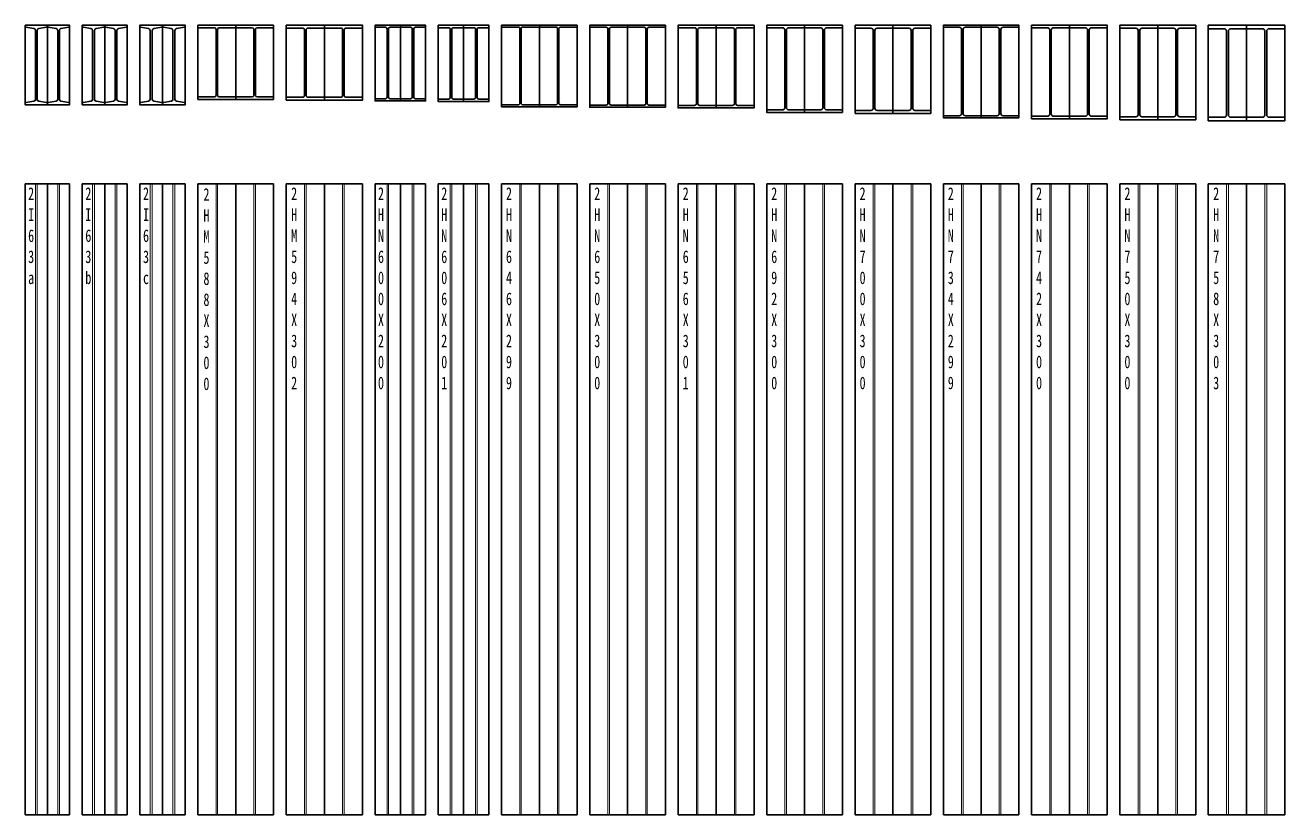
# Model space of a CAD drawing. Header units: millimetres. Extents: x 0 to 76984, y 0 to 13707.
# Drawn here: x 9220 to 19198, y 0 to 6258 of the extents above; entities that cross this region are included whole.
import ezdxf

# ---------------------------------------------------------------- set-up
doc = ezdxf.new("R2010")
doc.units = ezdxf.units.MM
doc.linetypes.add('DASHED', pattern=[0.75, 0.5, -0.25])
doc.layers.get('Defpoints').update_dxf_attribs({"color": 8})
for name, color, linetype, lineweight in [('1粗实线', 1, 'Continuous', 30), ('4虚线', 2, 'DASHED', 18), ('5文本', 4, 'Continuous', 18), ('6标注线', 3, 'Continuous', 13)]:
    doc.layers.add(name, color=color, linetype=linetype, lineweight=lineweight)
doc.styles.get("Standard").update_dxf_attribs({"font": '', "width": 0.7})
doc.styles.get('Standard').set_extended_font_data('SimSun')

# ---------------------------------------------------------------- blocks, each defined once
blk = doc.blocks.new('2HN750X300分配梁block')
at = {"layer": '1粗实线'}
for p, q in [((300, 750), (-300, 750)), ((-300, 0), (-300, 750)), ((-300, 726), (-174.5, 726)), ((-156.5, 42), (-156.5, 708)), ((-143.5, 42), (-143.5, 708)), ((0, 726), (-125.5, 726)), ((0, 0), (0, 750)), ((0, 726), (125.5, 726)), ((143.5, 42), (143.5, 708)), ((156.5, 42), (156.5, 708)), ((300, 726), (174.5, 726)), ((300, 0), (300, 750)), ((-300, 24), (-174.5, 24)), ((300, 0), (-300, 0)), ((0, 24), (-125.5, 24)), ((0, 24), (125.5, 24)), ((300, 24), (174.5, 24))]:
    blk.add_line(p, q, dxfattribs=at)
for centre, start, end in [((-174.5, 708), 0, 90), ((-125.5, 708), 90, 180), ((125.5, 708), 0, 90), ((174.5, 708), 90, 180), ((-174.5, 42), 270, 0), ((-125.5, 42), 180, 270), ((125.5, 42), 270, 0), ((174.5, 42), 180, 270)]:
    blk.add_arc(centre, 18, start, end, dxfattribs=at)
blk = doc.blocks.new('2HM588X300分配梁block')
at = {"layer": '1粗实线'}
for p, q in [((300, 588), (-300, 588)), ((-300, 0), (-300, 588)), ((-300, 568), (-169, 568)), ((-156, 33), (-156, 555)), ((-144, 33), (-144, 555)), ((0, 568), (-131, 568)), ((0, 0), (0, 588)), ((0, 568), (131, 568)), ((144, 33), (144, 555)), ((156, 33), (156, 555)), ((300, 568), (169, 568)), ((300, 0), (300, 588)), ((-300, 20), (-169, 20)), ((300, 0), (-300, 0)), ((0, 20), (-131, 20)), ((0, 20), (131, 20)), ((300, 20), (169, 20))]:
    blk.add_line(p, q, dxfattribs=at)
for centre, start, end in [((-169, 555), 0, 90), ((-131, 555), 90, 180), ((131, 555), 0, 90), ((169, 555), 90, 180), ((-169, 33), 270, 0), ((-131, 33), 180, 270), ((131, 33), 270, 0), ((169, 33), 180, 270)]:
    blk.add_arc(centre, 13, start, end, dxfattribs=at)
blk = doc.blocks.new('*U117')
at = {"layer": '1粗实线'}
for p, q in [((-300, 0), (-300, -5000)), ((300, 0), (-300, 0)), ((0, 0), (0, -5000)), ((300, -5000), (300, 0)), ((-300, -5000), (300, -5000))]:
    blk.add_line(p, q, dxfattribs=at)
at = {"layer": '4虚线'}
for p, q in [((-156, 0), (-156, -5000)), ((-144, 0), (-144, -5000)), ((144, 0), (144, -5000)), ((156, 0), (156, -5000))]:
    blk.add_line(p, q, dxfattribs=at)
at = {"layer": 'Defpoints'}
blk.add_line((0, 0), (0, -5000), dxfattribs=at)
at = {"layer": 'Defpoints', "insert": (-256, -33.5), "char_height": 100, "attachment_point": 1}
blk.add_mtext_dynamic_manual_height_columns('2\\PH\\PM\\P5\\P8\\P8\\PX\\P3\\P0\\P0', width=100, gutter_width=20, heights=[0], dxfattribs=at)
blk = doc.blocks.new('2HM594X302分配梁block')
at = {"layer": '1粗实线'}
for points in [[(-302, 0), (0, 0), (0, 23), (-131, 23, -0.414214), (-144, 36), (-144, 558, -0.414214), (-131, 571), (0, 571), (0, 594), (-302, 594), (-302, 571), (-171, 571, -0.414214), (-158, 558), (-158, 36, -0.414214), (-171, 23), (-302, 23)], [(0, 0), (302, 0), (302, 23), (171, 23, -0.414214), (158, 36), (158, 558, -0.414214), (171, 571), (302, 571), (302, 594), (0, 594), (0, 571), (131, 571, -0.414214), (144, 558), (144, 36, -0.414214), (131, 23), (0, 23)]]:
    blk.add_lwpolyline(points, format="xyb", close=True, dxfattribs=at)
for points in [[(-302, 594), (0, 594), (0, 0), (-302, 0)], [(0, 594), (302, 594), (302, 0), (0, 0)]]:
    blk.add_lwpolyline(points, close=True, dxfattribs=at)
blk = doc.blocks.new('2HN600X200分配梁block')
at = {"layer": '1粗实线'}
for points in [[(-200, 0), (0, 0), (0, 17), (-81.5, 17, -0.414214), (-94.5, 30), (-94.5, 570, -0.414214), (-81.5, 583), (0, 583), (0, 600), (-200, 600), (-200, 583), (-118.5, 583, -0.414214), (-105.5, 570), (-105.5, 30, -0.414214), (-118.5, 17), (-200, 17)], [(0, 0), (200, 0), (200, 17), (118.5, 17, -0.414214), (105.5, 30), (105.5, 570, -0.414214), (118.5, 583), (200, 583), (200, 600), (0, 600), (0, 583), (81.5, 583, -0.414214), (94.5, 570), (94.5, 30, -0.414214), (81.5, 17), (0, 17)]]:
    blk.add_lwpolyline(points, format="xyb", close=True, dxfattribs=at)
for points in [[(-200, 600), (0, 600), (0, 0), (-200, 0)], [(0, 600), (200, 600), (200, 0), (0, 0)]]:
    blk.add_lwpolyline(points, close=True, dxfattribs=at)
blk = doc.blocks.new('2HN606X201分配梁block')
at = {"layer": '1粗实线'}
for points in [[(-201, 0), (0, 0), (0, 20), (-81.5, 20, -0.414214), (-94.5, 33), (-94.5, 573, -0.414214), (-81.5, 586), (0, 586), (0, 606), (-201, 606), (-201, 586), (-119.5, 586, -0.414214), (-106.5, 573), (-106.5, 33, -0.414214), (-119.5, 20), (-201, 20)], [(0, 0), (201, 0), (201, 20), (119.5, 20, -0.414214), (106.5, 33), (106.5, 573, -0.414214), (119.5, 586), (201, 586), (201, 606), (0, 606), (0, 586), (81.5, 586, -0.414214), (94.5, 573), (94.5, 33, -0.414214), (81.5, 20), (0, 20)]]:
    blk.add_lwpolyline(points, format="xyb", close=True, dxfattribs=at)
for points in [[(-201, 606), (0, 606), (0, 0), (-201, 0)], [(0, 606), (201, 606), (201, 0), (0, 0)]]:
    blk.add_lwpolyline(points, close=True, dxfattribs=at)
blk = doc.blocks.new('2HN646X299分配梁block')
at = {"layer": '1粗实线'}
for points in [[(-299, 0), (0, 0), (0, 15), (-131.5, 15, -0.414214), (-144.5, 28), (-144.5, 618, -0.414214), (-131.5, 631), (0, 631), (0, 646), (-299, 646), (-299, 631), (-167.5, 631, -0.414214), (-154.5, 618), (-154.5, 28, -0.414214), (-167.5, 15), (-299, 15)], [(0, 0), (299, 0), (299, 15), (167.5, 15, -0.414214), (154.5, 28), (154.5, 618, -0.414214), (167.5, 631), (299, 631), (299, 646), (0, 646), (0, 631), (131.5, 631, -0.414214), (144.5, 618), (144.5, 28, -0.414214), (131.5, 15), (0, 15)]]:
    blk.add_lwpolyline(points, format="xyb", close=True, dxfattribs=at)
for points in [[(-299, 646), (0, 646), (0, 0), (-299, 0)], [(0, 646), (299, 646), (299, 0), (0, 0)]]:
    blk.add_lwpolyline(points, close=True, dxfattribs=at)
blk = doc.blocks.new('2HN650X300分配梁block')
at = {"layer": '1粗实线'}
for points in [[(-300, 0), (0, 0), (0, 17), (-131.5, 17, -0.414214), (-144.5, 30), (-144.5, 620, -0.414214), (-131.5, 633), (0, 633), (0, 650), (-300, 650), (-300, 633), (-168.5, 633, -0.414214), (-155.5, 620), (-155.5, 30, -0.414214), (-168.5, 17), (-300, 17)], [(0, 0), (300, 0), (300, 17), (168.5, 17, -0.414214), (155.5, 30), (155.5, 620, -0.414214), (168.5, 633), (300, 633), (300, 650), (0, 650), (0, 633), (131.5, 633, -0.414214), (144.5, 620), (144.5, 30, -0.414214), (131.5, 17), (0, 17)]]:
    blk.add_lwpolyline(points, format="xyb", close=True, dxfattribs=at)
for points in [[(-300, 650), (0, 650), (0, 0), (-300, 0)], [(0, 650), (300, 650), (300, 0), (0, 0)]]:
    blk.add_lwpolyline(points, close=True, dxfattribs=at)
blk = doc.blocks.new('2HN656X301分配梁block')
at = {"layer": '1粗实线'}
for points in [[(-301, 0), (0, 0), (0, 20), (-131.5, 20, -0.414214), (-144.5, 33), (-144.5, 623, -0.414214), (-131.5, 636), (0, 636), (0, 656), (-301, 656), (-301, 636), (-169.5, 636, -0.414214), (-156.5, 623), (-156.5, 33, -0.414214), (-169.5, 20), (-301, 20)], [(0, 0), (301, 0), (301, 20), (169.5, 20, -0.414214), (156.5, 33), (156.5, 623, -0.414214), (169.5, 636), (301, 636), (301, 656), (0, 656), (0, 636), (131.5, 636, -0.414214), (144.5, 623), (144.5, 33, -0.414214), (131.5, 20), (0, 20)]]:
    blk.add_lwpolyline(points, format="xyb", close=True, dxfattribs=at)
for points in [[(-301, 656), (0, 656), (0, 0), (-301, 0)], [(0, 656), (301, 656), (301, 0), (0, 0)]]:
    blk.add_lwpolyline(points, close=True, dxfattribs=at)
blk = doc.blocks.new('2HN692X300分配梁block')
at = {"layer": '1粗实线'}
for points in [[(-300, 0), (0, 0), (0, 20), (-125.5, 20, -0.414214), (-143.5, 38), (-143.5, 654, -0.414214), (-125.5, 672), (0, 672), (0, 692), (-300, 692), (-300, 672), (-174.5, 672, -0.414214), (-156.5, 654), (-156.5, 38, -0.414214), (-174.5, 20), (-300, 20)], [(0, 0), (300, 0), (300, 20), (174.5, 20, -0.414214), (156.5, 38), (156.5, 654, -0.414214), (174.5, 672), (300, 672), (300, 692), (0, 692), (0, 672), (125.5, 672, -0.414214), (143.5, 654), (143.5, 38, -0.414214), (125.5, 20), (0, 20)]]:
    blk.add_lwpolyline(points, format="xyb", close=True, dxfattribs=at)
for points in [[(-300, 692), (0, 692), (0, 0), (-300, 0)], [(0, 692), (300, 692), (300, 0), (0, 0)]]:
    blk.add_lwpolyline(points, close=True, dxfattribs=at)
blk = doc.blocks.new('2HN700X300分配梁block')
at = {"layer": '1粗实线'}
for p, q in [((300, 700), (-300, 700)), ((-300, 0), (-300, 700)), ((0, 0), (0, 700)), ((300, 0), (300, 700)), ((-300, 676), (-174.5, 676)), ((-156.5, 42), (-156.5, 658)), ((-143.5, 42), (-143.5, 658)), ((0, 676), (-125.5, 676)), ((0, 676), (125.5, 676)), ((143.5, 42), (143.5, 658)), ((156.5, 42), (156.5, 658)), ((300, 676), (174.5, 676)), ((-300, 24), (-174.5, 24)), ((300, 0), (-300, 0)), ((0, 24), (-125.5, 24)), ((0, 24), (125.5, 24)), ((300, 24), (174.5, 24))]:
    blk.add_line(p, q, dxfattribs=at)
for centre, start, end in [((-174.5, 658), 0, 90), ((-125.5, 658), 90, 180), ((125.5, 658), 0, 90), ((174.5, 658), 90, 180), ((-174.5, 42), 270, 0), ((-125.5, 42), 180, 270), ((125.5, 42), 270, 0), ((174.5, 42), 180, 270)]:
    blk.add_arc(centre, 18, start, end, dxfattribs=at)
blk = doc.blocks.new('2HN734X299分配梁block')
at = {"layer": '1粗实线'}
for points in [[(-299, 0), (0, 0), (0, 16), (-125.5, 16, -0.414214), (-143.5, 34), (-143.5, 700, -0.414214), (-125.5, 718), (0, 718), (0, 734), (-299, 734), (-299, 718), (-173.5, 718, -0.414214), (-155.5, 700), (-155.5, 34, -0.414214), (-173.5, 16), (-299, 16)], [(0, 0), (299, 0), (299, 16), (173.5, 16, -0.414214), (155.5, 34), (155.5, 700, -0.414214), (173.5, 718), (299, 718), (299, 734), (0, 734), (0, 718), (125.5, 718, -0.414214), (143.5, 700), (143.5, 34, -0.414214), (125.5, 16), (0, 16)]]:
    blk.add_lwpolyline(points, format="xyb", close=True, dxfattribs=at)
for points in [[(-299, 734), (0, 734), (0, 0), (-299, 0)], [(0, 734), (299, 734), (299, 0), (0, 0)]]:
    blk.add_lwpolyline(points, close=True, dxfattribs=at)
blk = doc.blocks.new('2HN742X300分配梁block')
at = {"layer": '1粗实线'}
for points in [[(-300, 0), (0, 0), (0, 20), (-125.5, 20, -0.414214), (-143.5, 38), (-143.5, 704, -0.414214), (-125.5, 722), (0, 722), (0, 742), (-300, 742), (-300, 722), (-174.5, 722, -0.414214), (-156.5, 704), (-156.5, 38, -0.414214), (-174.5, 20), (-300, 20)], [(0, 0), (300, 0), (300, 20), (174.5, 20, -0.414214), (156.5, 38), (156.5, 704, -0.414214), (174.5, 722), (300, 722), (300, 742), (0, 742), (0, 722), (125.5, 722, -0.414214), (143.5, 704), (143.5, 38, -0.414214), (125.5, 20), (0, 20)]]:
    blk.add_lwpolyline(points, format="xyb", close=True, dxfattribs=at)
for points in [[(-300, 742), (0, 742), (0, 0), (-300, 0)], [(0, 742), (300, 742), (300, 0), (0, 0)]]:
    blk.add_lwpolyline(points, close=True, dxfattribs=at)
blk = doc.blocks.new('2HN758X303分配梁block')
at = {"layer": '1粗实线'}
for points in [[(-303, 0), (0, 0), (0, 28), (-125.5, 28, -0.414214), (-143.5, 46), (-143.5, 712, -0.414214), (-125.5, 730), (0, 730), (0, 758), (-303, 758), (-303, 730), (-177.5, 730, -0.414214), (-159.5, 712), (-159.5, 46, -0.414214), (-177.5, 28), (-303, 28)], [(0, 0), (303, 0), (303, 28), (177.5, 28, -0.414214), (159.5, 46), (159.5, 712, -0.414214), (177.5, 730), (303, 730), (303, 758), (0, 758), (0, 730), (125.5, 730, -0.414214), (143.5, 712), (143.5, 46, -0.414214), (125.5, 28), (0, 28)]]:
    blk.add_lwpolyline(points, format="xyb", close=True, dxfattribs=at)
for points in [[(-303, 758), (0, 758), (0, 0), (-303, 0)], [(0, 758), (303, 758), (303, 0), (0, 0)]]:
    blk.add_lwpolyline(points, close=True, dxfattribs=at)
blk = doc.blocks.new('2HM594X302分配梁平面block')
at = {"layer": '1粗实线'}
for p, q in [((-302, 0), (-302, -5000)), ((302, 0), (-302, 0)), ((0, 0), (0, -5000)), ((302, -5000), (302, 0)), ((-302, -5000), (302, -5000))]:
    blk.add_line(p, q, dxfattribs=at)
at = {"layer": '4虚线'}
for p, q in [((-158, 0), (-158, -5000)), ((-144, 0), (-144, -5000)), ((144, 0), (144, -5000)), ((158, 0), (158, -5000))]:
    blk.add_line(p, q, dxfattribs=at)
at = {"layer": 'Defpoints'}
blk.add_line((0, 0), (0, -5000), dxfattribs=at)
at = {"layer": 'Defpoints', "insert": (-263.2, -26.9), "char_height": 100, "attachment_point": 1}
blk.add_mtext_dynamic_manual_height_columns('2\\PH\\PM\\P5\\P9\\P4\\PX\\P3\\P0\\P2', width=100, gutter_width=20, heights=[0], dxfattribs=at)
blk = doc.blocks.new('2HN600X200分配梁平面block')
at = {"layer": '1粗实线'}
for p, q in [((-200, 0), (-200, -5000)), ((200, 0), (-200, 0)), ((0, 0), (0, -5000)), ((200, -5000), (200, 0)), ((-200, -5000), (200, -5000))]:
    blk.add_line(p, q, dxfattribs=at)
at = {"layer": '4虚线'}
for p, q in [((-105.5, 0), (-105.5, -5000)), ((-94.5, 0), (-94.5, -5000)), ((94.5, 0), (94.5, -5000)), ((105.5, 0), (105.5, -5000))]:
    blk.add_line(p, q, dxfattribs=at)
at = {"layer": 'Defpoints'}
blk.add_line((0, 0), (0, -5000), dxfattribs=at)
at = {"layer": 'Defpoints', "insert": (-177.5, -26.9), "char_height": 100, "attachment_point": 1}
blk.add_mtext_dynamic_manual_height_columns('2\\PH\\PN\\P6\\P0\\P0\\PX\\P2\\P0\\P0', width=100, gutter_width=20, heights=[0], dxfattribs=at)
blk = doc.blocks.new('2HN606X201分配梁平面block')
at = {"layer": '1粗实线'}
for p, q in [((-201, 0), (-201, -5000)), ((201, 0), (-201, 0)), ((0, 0), (0, -5000)), ((201, -5000), (201, 0)), ((-201, -5000), (201, -5000))]:
    blk.add_line(p, q, dxfattribs=at)
at = {"layer": '4虚线'}
for p, q in [((-94.5, 0), (-94.5, -5000)), ((94.5, 0), (94.5, -5000)), ((106.5, 0), (106.5, -5000)), ((-106.5, 0), (-106.5, -5000))]:
    blk.add_line(p, q, dxfattribs=at)
at = {"layer": 'Defpoints'}
blk.add_line((0, 0), (0, -5000), dxfattribs=at)
at = {"layer": 'Defpoints', "insert": (-177.5, -26.9), "char_height": 100, "attachment_point": 1}
blk.add_mtext_dynamic_manual_height_columns('2\\PH\\PN\\P6\\P0\\P6\\PX\\P2\\P0\\P1', width=100, gutter_width=20, heights=[0], dxfattribs=at)
blk = doc.blocks.new('2HN646X299分配梁平面block')
at = {"layer": '1粗实线'}
for p, q in [((-299, 0), (-299, -5000)), ((299, 0), (-299, 0)), ((0, 0), (0, -5000)), ((299, -5000), (299, 0)), ((-299, -5000), (299, -5000))]:
    blk.add_line(p, q, dxfattribs=at)
at = {"layer": '4虚线'}
for p, q in [((-154.5, 0), (-154.5, -5000)), ((-144.5, 0), (-144.5, -5000)), ((144.5, 0), (144.5, -5000)), ((154.5, 0), (154.5, -5000))]:
    blk.add_line(p, q, dxfattribs=at)
at = {"layer": 'Defpoints'}
blk.add_line((0, 0), (0, -5000), dxfattribs=at)
at = {"layer": 'Defpoints', "insert": (-264.5, -26.9), "char_height": 100, "attachment_point": 1}
blk.add_mtext_dynamic_manual_height_columns('2\\PH\\PN\\P6\\P4\\P6\\PX\\P2\\P9\\P9', width=100, gutter_width=20, heights=[0], dxfattribs=at)
blk = doc.blocks.new('2HN650X300分配梁平面block')
at = {"layer": '1粗实线'}
for p, q in [((-300, 0), (-300, -5000)), ((300, 0), (-300, 0)), ((0, 0), (0, -5000)), ((300, -5000), (300, 0)), ((-300, -5000), (300, -5000))]:
    blk.add_line(p, q, dxfattribs=at)
at = {"layer": '4虚线'}
for p, q in [((-155.5, 0), (-155.5, -5000)), ((-144.5, 0), (-144.5, -5000)), ((144.5, 0), (144.5, -5000)), ((155.5, 0), (155.5, -5000))]:
    blk.add_line(p, q, dxfattribs=at)
at = {"layer": 'Defpoints'}
blk.add_line((0, 0), (0, -5000), dxfattribs=at)
at = {"layer": 'Defpoints', "insert": (-264.5, -26.9), "char_height": 100, "attachment_point": 1}
blk.add_mtext_dynamic_manual_height_columns('2\\PH\\PN\\P6\\P5\\P0\\PX\\P3\\P0\\P0', width=100, gutter_width=20, heights=[0], dxfattribs=at)
blk = doc.blocks.new('2HN656X301分配梁平面block')
at = {"layer": '1粗实线'}
for p, q in [((-301, 0), (-301, -5000)), ((301, 0), (-301, 0)), ((0, 0), (0, -5000)), ((301, -5000), (301, 0)), ((-301, -5000), (301, -5000))]:
    blk.add_line(p, q, dxfattribs=at)
at = {"layer": '4虚线'}
for p, q in [((-156.5, 0), (-156.5, -5000)), ((-144.5, 0), (-144.5, -5000)), ((144.5, 0), (144.5, -5000)), ((156.5, 0), (156.5, -5000))]:
    blk.add_line(p, q, dxfattribs=at)
at = {"layer": 'Defpoints'}
blk.add_line((0, 0), (0, -5000), dxfattribs=at)
at = {"layer": 'Defpoints', "insert": (-264.5, -26.9), "char_height": 100, "attachment_point": 1}
blk.add_mtext_dynamic_manual_height_columns('2\\PH\\PN\\P6\\P5\\P6\\PX\\P3\\P0\\P1', width=100, gutter_width=20, heights=[0], dxfattribs=at)
blk = doc.blocks.new('2HN692X300分配梁平面block')
at = {"layer": '1粗实线'}
for p, q in [((-300, 0), (-300, -5000)), ((300, 0), (-300, 0)), ((0, 0), (0, -5000)), ((300, -5000), (300, 0)), ((-300, -5000), (300, -5000))]:
    blk.add_line(p, q, dxfattribs=at)
at = {"layer": '4虚线'}
for p, q in [((-156.5, 0), (-156.5, -5000)), ((-143.5, 0), (-143.5, -5000)), ((143.5, 0), (143.5, -5000)), ((156.5, 0), (156.5, -5000))]:
    blk.add_line(p, q, dxfattribs=at)
at = {"layer": 'Defpoints'}
blk.add_line((0, 0), (0, -5000), dxfattribs=at)
at = {"layer": 'Defpoints', "insert": (-264.5, -26.9), "char_height": 100, "attachment_point": 1}
blk.add_mtext_dynamic_manual_height_columns('2\\PH\\PN\\P6\\P9\\P2\\PX\\P3\\P0\\P0', width=100, gutter_width=20, heights=[0], dxfattribs=at)
blk = doc.blocks.new('2HN700X300分配梁平面block')
at = {"layer": '1粗实线'}
for p, q in [((-300, 0), (-300, -5000)), ((300, 0), (-300, 0)), ((0, 0), (0, -5000)), ((300, -5000), (300, 0)), ((-300, -5000), (300, -5000))]:
    blk.add_line(p, q, dxfattribs=at)
at = {"layer": '4虚线'}
for p, q in [((-156.5, 0), (-156.5, -5000)), ((-143.5, 0), (-143.5, -5000)), ((143.5, 0), (143.5, -5000)), ((156.5, 0), (156.5, -5000))]:
    blk.add_line(p, q, dxfattribs=at)
at = {"layer": 'Defpoints'}
blk.add_line((0, 0), (0, -5000), dxfattribs=at)
at = {"layer": 'Defpoints', "insert": (-264.5, -26.9), "char_height": 100, "attachment_point": 1}
blk.add_mtext_dynamic_manual_height_columns('2\\PH\\PN\\P7\\P0\\P0\\PX\\P3\\P0\\P0', width=100, gutter_width=20, heights=[0], dxfattribs=at)
blk = doc.blocks.new('2HN734X299分配梁平面block')
at = {"layer": '1粗实线'}
for p, q in [((-299, 0), (-299, -5000)), ((299, 0), (-299, 0)), ((0, 0), (0, -5000)), ((299, -5000), (299, 0)), ((-299, -5000), (299, -5000))]:
    blk.add_line(p, q, dxfattribs=at)
at = {"layer": '4虚线'}
for p, q in [((-155.5, 0), (-155.5, -5000)), ((-143.5, 0), (-143.5, -5000)), ((143.5, 0), (143.5, -5000)), ((155.5, 0), (155.5, -5000))]:
    blk.add_line(p, q, dxfattribs=at)
at = {"layer": 'Defpoints'}
blk.add_line((0, 0), (0, -5000), dxfattribs=at)
at = {"layer": 'Defpoints', "insert": (-264.5, -26.9), "char_height": 100, "attachment_point": 1}
blk.add_mtext_dynamic_manual_height_columns('2\\PH\\PN\\P7\\P3\\P4\\PX\\P2\\P9\\P9', width=100, gutter_width=20, heights=[0], dxfattribs=at)
blk = doc.blocks.new('2HN742X300分配梁平面block')
at = {"layer": '1粗实线'}
for p, q in [((-300, 0), (-300, -5000)), ((300, 0), (-300, 0)), ((0, 0), (0, -5000)), ((300, -5000), (300, 0)), ((-300, -5000), (300, -5000))]:
    blk.add_line(p, q, dxfattribs=at)
at = {"layer": '4虚线'}
for p, q in [((-143.5, 0), (-143.5, -5000)), ((143.5, 0), (143.5, -5000)), ((156.5, 0), (156.5, -5000)), ((-156.5, 0), (-156.5, -5000))]:
    blk.add_line(p, q, dxfattribs=at)
at = {"layer": 'Defpoints'}
blk.add_line((0, 0), (0, -5000), dxfattribs=at)
at = {"layer": 'Defpoints', "insert": (-264.5, -26.9), "char_height": 100, "attachment_point": 1}
blk.add_mtext_dynamic_manual_height_columns('2\\PH\\PN\\P7\\P4\\P2\\PX\\P3\\P0\\P0', width=100, gutter_width=20, heights=[0], dxfattribs=at)
blk = doc.blocks.new('2HN750X300分配梁平面block')
at = {"layer": '1粗实线'}
for p, q in [((-300, 0), (-300, -5000)), ((300, 0), (-300, 0)), ((0, 0), (0, -5000)), ((300, -5000), (300, 0)), ((-300, -5000), (300, -5000))]:
    blk.add_line(p, q, dxfattribs=at)
at = {"layer": '4虚线'}
for p, q in [((-143.5, 0), (-143.5, -5000)), ((143.5, 0), (143.5, -5000)), ((156.5, 0), (156.5, -5000)), ((-156.5, 0), (-156.5, -5000))]:
    blk.add_line(p, q, dxfattribs=at)
at = {"layer": 'Defpoints'}
blk.add_line((0, 0), (0, -5000), dxfattribs=at)
at = {"layer": 'Defpoints', "insert": (-264.5, -26.9), "char_height": 100, "attachment_point": 1}
blk.add_mtext_dynamic_manual_height_columns('2\\PH\\PN\\P7\\P5\\P0\\PX\\P3\\P0\\P0', width=100, gutter_width=20, heights=[0], dxfattribs=at)
blk = doc.blocks.new('2HN758X303分配梁平面block')
at = {"layer": '1粗实线'}
for p, q in [((-303, 0), (-303, -5000)), ((303, 0), (-303, 0)), ((0, 0), (0, -5000)), ((303, -5000), (303, 0)), ((-303, -5000), (303, -5000))]:
    blk.add_line(p, q, dxfattribs=at)
at = {"layer": '4虚线'}
for p, q in [((-143.5, 0), (-143.5, -5000)), ((143.5, 0), (143.5, -5000)), ((159.5, 0), (159.5, -5000)), ((-159.5, 0), (-159.5, -5000))]:
    blk.add_line(p, q, dxfattribs=at)
at = {"layer": 'Defpoints'}
blk.add_line((0, 0), (0, -5000), dxfattribs=at)
at = {"layer": 'Defpoints', "insert": (-264.5, -26.9), "char_height": 100, "attachment_point": 1}
blk.add_mtext_dynamic_manual_height_columns('2\\PH\\PN\\P7\\P5\\P8\\PX\\P3\\P0\\P3', width=100, gutter_width=20, heights=[0], dxfattribs=at)
blk = doc.blocks.new('工63a小肋block')
at = {"layer": '1粗实线'}
blk.add_lwpolyline([(6.5, 588.5, -0.366629), (19, 603.3), (81.7, 613.7, 0.366629), (88, 621.1), (88, 630), (-88, 630), (-88, 621.1, 0.366629), (-81.7, 613.7), (-19, 603.3, -0.366629), (-6.5, 588.5), (-6.5, 41.5, -0.366629), (-19, 26.7), (-81.7, 16.3, 0.366629), (-88, 8.9), (-88, 0), (88, 0), (88, 8.9, 0.366629), (81.7, 16.3), (19, 26.7, -0.366629), (6.5, 41.5)], format="xyb", close=True, dxfattribs=at)
blk = doc.blocks.new('2工63a分配梁block')
at = {"layer": '1粗实线'}
for p, q in [((-176, 630), (-176, 0)), ((0, 0), (0, 630)), ((176, 630), (176, 0))]:
    blk.add_line(p, q, dxfattribs=at)
blk.add_blockref('工63a小肋block', (-88, 0), dxfattribs=at)
at = {"layer": '1粗实线', "xscale": -1}
blk.add_blockref('工63a小肋block', (88, 0), dxfattribs=at)
blk = doc.blocks.new('工63b小肋block')
at = {"layer": '1粗实线'}
blk.add_lwpolyline([(82.7, 613.7, 0.366629), (89, 621.1), (89, 630), (-89, 630), (-89, 621.1, 0.366629), (-82.7, 613.7), (-20, 603.3, -0.366629), (-7.5, 588.5), (-7.5, 41.5, -0.366629), (-20, 26.7), (-82.7, 16.3, 0.366629), (-89, 8.9), (-89, 0), (89, 0), (89, 8.9, 0.366629), (82.7, 16.3), (20, 26.7, -0.366629), (7.5, 41.5), (7.5, 588.5, -0.366629), (20, 603.3)], format="xyb", close=True, dxfattribs=at)
blk = doc.blocks.new('2工63b分配梁block')
at = {"layer": '1粗实线'}
for p, q in [((-178, 630), (-178, 0)), ((0, 0), (0, 630)), ((178, 630), (178, 0))]:
    blk.add_line(p, q, dxfattribs=at)
blk.add_blockref('工63b小肋block', (-89, 0), dxfattribs=at)
at = {"layer": '1粗实线', "xscale": -1}
blk.add_blockref('工63b小肋block', (89, 0), dxfattribs=at)
blk = doc.blocks.new('工63c小肋block')
at = {"layer": '1粗实线'}
blk.add_lwpolyline([(83.7, 613.7, 0.366629), (90, 621.1), (90, 630), (-90, 630), (-90, 621.1, 0.366629), (-83.7, 613.7), (-21, 603.3, -0.366629), (-8.5, 588.5), (-8.5, 41.5, -0.366629), (-21, 26.7), (-83.7, 16.3, 0.366629), (-90, 8.9), (-90, 0), (90, 0), (90, 8.9, 0.366629), (83.7, 16.3), (21, 26.7, -0.366629), (8.5, 41.5), (8.5, 588.5, -0.366629), (21, 603.3)], format="xyb", close=True, dxfattribs=at)
blk = doc.blocks.new('2工63c分配梁block')
at = {"layer": '1粗实线'}
for p, q in [((-180, 630), (-180, 0)), ((0, 0), (0, 630)), ((180, 630), (180, 0))]:
    blk.add_line(p, q, dxfattribs=at)
blk.add_blockref('工63c小肋block', (-90, 0), dxfattribs=at)
at = {"layer": '1粗实线', "xscale": -1}
blk.add_blockref('工63c小肋block', (90, 0), dxfattribs=at)
blk = doc.blocks.new('2工63a分配梁平面block')
at = {"layer": '1粗实线'}
for p, q in [((-176, 0), (-176, -5000)), ((176, 0), (-176, 0)), ((0, 0), (0, -5000)), ((176, -5000), (176, 0)), ((-176, -5000), (176, -5000))]:
    blk.add_line(p, q, dxfattribs=at)
at = {"layer": '4虚线'}
for p, q in [((-94.5, 0), (-94.5, -5000)), ((-81.5, 0), (-81.5, -5000)), ((81.5, 0), (81.5, -5000)), ((94.5, 0), (94.5, -5000))]:
    blk.add_line(p, q, dxfattribs=at)
at = {"layer": 'Defpoints'}
blk.add_line((0, 0), (0, -5000), dxfattribs=at)
at = {"layer": 'Defpoints', "insert": (-152.7, -26.9), "char_height": 100, "attachment_point": 1}
blk.add_mtext_dynamic_manual_height_columns('2\\PI\\P6\\P3\\Pa', width=100, gutter_width=20, heights=[0], dxfattribs=at)
blk = doc.blocks.new('2工63b分配梁平面block')
at = {"layer": '1粗实线'}
for p, q in [((-178, 0), (-178, -5000)), ((178, 0), (-178, 0)), ((0, 0), (0, -5000)), ((178, -5000), (178, 0)), ((-178, -5000), (178, -5000))]:
    blk.add_line(p, q, dxfattribs=at)
at = {"layer": '4虚线'}
for p, q in [((-96.5, 0), (-96.5, -5000)), ((-81.5, 0), (-81.5, -5000)), ((81.5, 0), (81.5, -5000)), ((96.5, 0), (96.5, -5000))]:
    blk.add_line(p, q, dxfattribs=at)
at = {"layer": 'Defpoints'}
blk.add_line((0, 0), (0, -5000), dxfattribs=at)
at = {"layer": 'Defpoints', "insert": (-153.7, -26.9), "char_height": 100, "attachment_point": 1}
blk.add_mtext_dynamic_manual_height_columns('2\\PI\\P6\\P3\\Pb', width=100, gutter_width=20, heights=[0], dxfattribs=at)
blk = doc.blocks.new('*U350')
at = {"layer": '1粗实线'}
for p, q in [((-180, 0), (-180, -5000)), ((180, 0), (-180, 0)), ((0, 0), (0, -5000)), ((180, -5000), (180, 0)), ((-180, -5000), (180, -5000))]:
    blk.add_line(p, q, dxfattribs=at)
at = {"layer": '4虚线'}
for p, q in [((-98.5, 0), (-98.5, -5000)), ((-81.5, 0), (-81.5, -5000)), ((81.5, 0), (81.5, -5000)), ((98.5, 0), (98.5, -5000))]:
    blk.add_line(p, q, dxfattribs=at)
at = {"layer": 'Defpoints'}
blk.add_line((0, 0), (0, -5000), dxfattribs=at)
at = {"layer": 'Defpoints', "insert": (-154.7, -26.9), "char_height": 100, "attachment_point": 1}
blk.add_mtext_dynamic_manual_height_columns('2\\PI\\P6\\P3\\Pc', width=100, gutter_width=20, heights=[0], dxfattribs=at)

msp = doc.modelspace()

# ---------------------------------------------------------------- block references
msp.add_blockref('*U117', (10888, 5000))
at = {"layer": '1粗实线'}
for name, p in [('2工63a分配梁block', (9396, 5628)), ('2工63b分配梁block', (9850, 5628)), ('2工63c分配梁block', (10308, 5628)), ('2HM588X300分配梁block', (10888, 5670)), ('2工63a分配梁平面block', (9396, 5000)), ('2工63b分配梁平面block', (9850, 5000)), ('*U350', (10308, 5000))]:
    msp.add_blockref(name, p, dxfattribs=at)
at = {"layer": '4虚线'}
for name, p in [('2HM594X302分配梁block', (11590, 5664)), ('2HN600X200分配梁block', (12192, 5658)), ('2HN606X201分配梁block', (12693, 5652)), ('2HN646X299分配梁block', (13293, 5612)), ('2HN650X300分配梁block', (13992, 5608)), ('2HN656X301分配梁block', (14693, 5602)), ('2HN692X300分配梁block', (15394, 5566)), ('2HN734X299分配梁block', (16793, 5524)), ('2HN742X300分配梁block', (17492, 5516)), ('2HN758X303分配梁block', (18895, 5500))]:
    msp.add_blockref(name, p, dxfattribs=at)
at = {"layer": '5文本'}
for name, p in [('2HN700X300分配梁block', (16094, 5558)), ('2HN750X300分配梁block', (18192, 5508))]:
    msp.add_blockref(name, p, dxfattribs=at)
at = {"layer": '6标注线'}
for name, p in [('2HM594X302分配梁平面block', (11590, 5000)), ('2HN600X200分配梁平面block', (12192, 5000)), ('2HN606X201分配梁平面block', (12693, 5000)), ('2HN646X299分配梁平面block', (13293, 5000)), ('2HN650X300分配梁平面block', (13992, 5000)), ('2HN656X301分配梁平面block', (14693, 5000)), ('2HN692X300分配梁平面block', (15394, 5000)), ('2HN700X300分配梁平面block', (16094, 5000)), ('2HN734X299分配梁平面block', (16793, 5000)), ('2HN742X300分配梁平面block', (17492, 5000)), ('2HN750X300分配梁平面block', (18192, 5000)), ('2HN758X303分配梁平面block', (18895, 5000))]:
    msp.add_blockref(name, p, dxfattribs=at)

doc.saveas('drawing.dxf')
